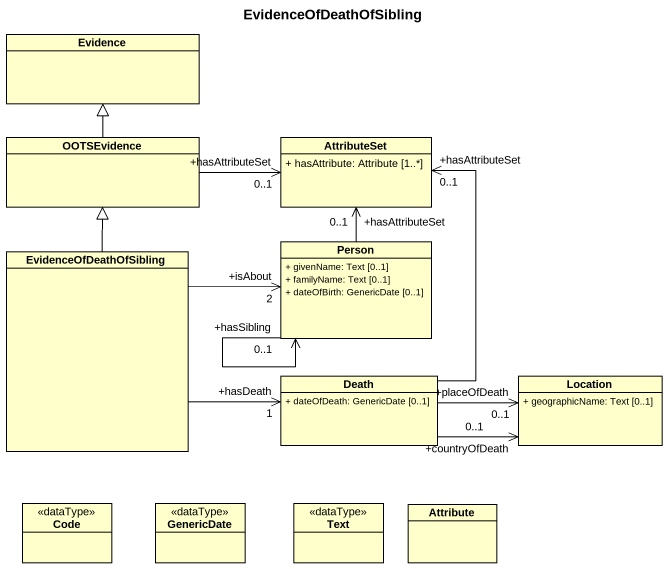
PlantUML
@startuml
title EvidenceOfDeathOfSibling
hide circle
hide empty members
skinparam classAttributeIconSize 0
class Evidence
class OOTSEvidence
class AttributeSet {
  + hasAttribute: Attribute [1..*]
}
class EvidenceOfDeathOfSibling
class "Person" as Person_ {
  + givenName: Text [0..1]
  + familyName: Text [0..1]
  + dateOfBirth: GenericDate [0..1]
}
class Death {
  + dateOfDeath: GenericDate [0..1]
}
class Location {
  + geographicName: Text [0..1]
}
class Code <<dataType>>
class GenericDate <<dataType>>
class Text <<dataType>>
class Attribute
OOTSEvidence -up-|> Evidence
OOTSEvidence -right-> "+hasAttributeSet\n0..1" AttributeSet
EvidenceOfDeathOfSibling -up-|> OOTSEvidence
EvidenceOfDeathOfSibling -right-> "+isAbout\n2" Person_
EvidenceOfDeathOfSibling -right-> "+hasDeath\n1" Death
Person_ -up-> "+hasAttributeSet\n0..1" AttributeSet
Person_ "+hasSibling\n0..1" --> Person_
Death -up-> "+hasAttributeSet\n0..1" AttributeSet
Death -right-> "+placeOfDeath\n0..1" Location
Death -right-> "+countryOfDeath\n0..1" Location
@enduml
